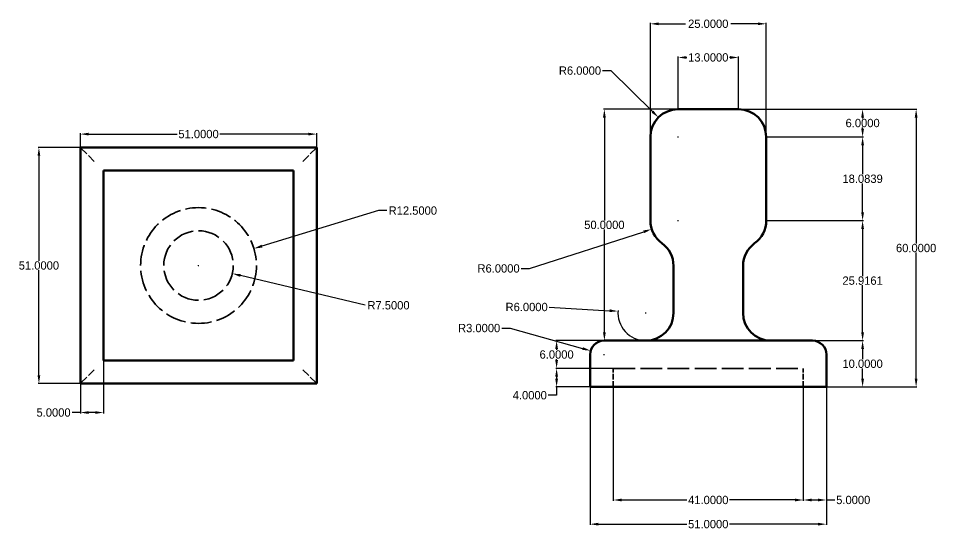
# Model space of a CAD drawing. Header units: millimetres. Extents: x 171 to 615, y 148 to 315.
# Drawn here: x 171.4 to 369.6, y 148.4 to 258.9 of the extents above; entities that cross this region are included whole.
import ezdxf

# ---------------------------------------------------------------- set-up
doc = ezdxf.new("R2010")
doc.units = ezdxf.units.MM
doc.linetypes.add('DASHED', pattern=[0.2067, 0.1654, -0.0413])
doc.layers.add('Hidden (ANSI)', color=7, linetype='DASHED', lineweight=35)
doc.layers.add('Visible (ANSI)', color=7, linetype='Continuous', lineweight=50)
doc.dimstyles.get("Standard").update_dxf_attribs({"dimtxt": 0.18, "dimasz": 0.18, "dimexe": 0.18, "dimexo": 0.0625, "dimgap": 0.09, "dimtad": 0, "dimtih": 1, "dimtoh": 1, "dimdec": 4, "dimzin": 0, "dimdsep": 46, "dimtxsty": 'Standard', "dimcen": 0.09, "dimadec": 0, "dimazin": 0, "dimtfac": 1, "dimtdec": 4, "dimtofl": 0, "dimtmove": 0, "dimatfit": 3, "dimfxl": 1, "dimtolj": 1, "dimtzin": 0, "dimarcsym": 0})

# ---------------------------------------------------------------- blocks, each defined once
blk = doc.blocks.new('*D6')
at = {"color": 0, "lineweight": -2, "transparency": 16777216}
for p, q in [((326.86, 239.26), (365.33, 239.26)), ((365.15, 237.46), (365.15, 210.25)), ((365.15, 181.06), (365.15, 208.27)), ((345.86, 179.26), (365.33, 179.26))]:
    blk.add_line(p, q, dxfattribs=at)
at = {"color": 0, "transparency": 16777216}
for points in [[(364.85, 237.46), (365.45, 237.46), (365.15, 239.26)], [(364.85, 181.06), (365.45, 181.06), (365.15, 179.26)]]:
    blk.add_solid(points, dxfattribs=at)
at = {"layer": 'Defpoints', "color": 0, "transparency": 16777216}
for p in [(326.79, 239.26), (345.79, 179.26), (365.15, 179.26)]:
    blk.add_point(p, dxfattribs=at)
at = {"color": 0, "transparency": 16777216, "insert": (365.15, 209.26), "char_height": 1.8, "attachment_point": 5}
blk.add_mtext('\\A1;60.0000', dxfattribs=at)
blk = doc.blocks.new('*D7')
at = {"color": 0, "lineweight": -2, "transparency": 16777216}
for p, q in [((294.79, 179.2), (294.79, 149.44)), ((345.79, 179.2), (345.79, 149.44)), ((296.59, 149.62), (315.7, 149.62)), ((343.99, 149.62), (324.88, 149.62))]:
    blk.add_line(p, q, dxfattribs=at)
at = {"color": 0, "transparency": 16777216}
for points in [[(296.59, 149.92), (296.59, 149.32), (294.79, 149.62)], [(343.99, 149.92), (343.99, 149.32), (345.79, 149.62)]]:
    blk.add_solid(points, dxfattribs=at)
at = {"layer": 'Defpoints', "color": 0, "transparency": 16777216}
for p in [(294.79, 179.26), (345.79, 179.26), (345.79, 149.62)]:
    blk.add_point(p, dxfattribs=at)
at = {"color": 0, "transparency": 16777216, "insert": (320.29, 149.62), "char_height": 1.8, "attachment_point": 5}
blk.add_mtext('\\A1;51.0000', dxfattribs=at)
blk = doc.blocks.new('*D8')
at = {"color": 0, "lineweight": -2, "transparency": 16777216}
for p, q in [((299.79, 179.2), (299.79, 154.66)), ((340.79, 179.2), (340.79, 154.66)), ((301.59, 154.84), (315.7, 154.84)), ((338.99, 154.84), (324.88, 154.84))]:
    blk.add_line(p, q, dxfattribs=at)
at = {"color": 0, "transparency": 16777216}
for points in [[(301.59, 155.14), (301.59, 154.54), (299.79, 154.84)], [(338.99, 155.14), (338.99, 154.54), (340.79, 154.84)]]:
    blk.add_solid(points, dxfattribs=at)
at = {"layer": 'Defpoints', "color": 0, "transparency": 16777216}
for p in [(299.79, 179.26), (340.79, 179.26), (340.79, 154.84)]:
    blk.add_point(p, dxfattribs=at)
at = {"color": 0, "transparency": 16777216, "insert": (320.29, 154.84), "char_height": 1.8, "attachment_point": 5}
blk.add_mtext('\\A1;41.0000', dxfattribs=at)
blk = doc.blocks.new('*D9')
at = {"color": 0, "lineweight": -2, "transparency": 16777216}
for p, q in [((340.79, 179.2), (340.79, 154.66)), ((345.79, 179.2), (345.79, 154.66)), ((342.59, 154.84), (343.99, 154.84)), ((345.79, 154.84), (347.59, 154.84))]:
    blk.add_line(p, q, dxfattribs=at)
at = {"color": 0, "transparency": 16777216}
for points in [[(342.59, 155.14), (342.59, 154.54), (340.79, 154.84)], [(343.99, 155.14), (343.99, 154.54), (345.79, 154.84)]]:
    blk.add_solid(points, dxfattribs=at)
at = {"layer": 'Defpoints', "color": 0, "transparency": 16777216}
for p in [(340.79, 179.26), (345.79, 179.26), (345.79, 154.84)]:
    blk.add_point(p, dxfattribs=at)
at = {"color": 0, "transparency": 16777216, "insert": (351.58, 154.84), "char_height": 1.8, "attachment_point": 5}
blk.add_mtext('\\A1;5.0000', dxfattribs=at)
blk = doc.blocks.new('*D10')
at = {"color": 0, "lineweight": -2, "transparency": 16777216}
for p, q in [((342.86, 189.26), (353.78, 189.26)), ((353.6, 187.46), (353.6, 185.25)), ((353.6, 181.06), (353.6, 183.27)), ((345.86, 179.26), (353.78, 179.26))]:
    blk.add_line(p, q, dxfattribs=at)
at = {"color": 0, "transparency": 16777216}
for points in [[(353.3, 187.46), (353.9, 187.46), (353.6, 189.26)], [(353.3, 181.06), (353.9, 181.06), (353.6, 179.26)]]:
    blk.add_solid(points, dxfattribs=at)
at = {"layer": 'Defpoints', "color": 0, "transparency": 16777216}
for p in [(342.79, 189.26), (345.79, 179.26), (353.6, 179.26)]:
    blk.add_point(p, dxfattribs=at)
at = {"color": 0, "transparency": 16777216, "insert": (353.6, 184.26), "char_height": 1.8, "attachment_point": 5}
blk.add_mtext('\\A1;10.0000', dxfattribs=at)
blk = doc.blocks.new('*D11')
at = {"color": 0, "lineweight": -2, "transparency": 16777216}
for p, q in [((332.86, 215.18), (353.78, 215.18)), ((353.6, 213.38), (353.6, 203.21)), ((353.6, 191.06), (353.6, 201.23)), ((342.86, 189.26), (353.78, 189.26))]:
    blk.add_line(p, q, dxfattribs=at)
at = {"color": 0, "transparency": 16777216}
for points in [[(353.3, 213.38), (353.9, 213.38), (353.6, 215.18)], [(353.3, 191.06), (353.9, 191.06), (353.6, 189.26)]]:
    blk.add_solid(points, dxfattribs=at)
at = {"layer": 'Defpoints', "color": 0, "transparency": 16777216}
for p in [(332.79, 215.18), (353.6, 215.18), (342.79, 189.26)]:
    blk.add_point(p, dxfattribs=at)
at = {"color": 0, "transparency": 16777216, "insert": (353.6, 202.22), "char_height": 1.8, "attachment_point": 5}
blk.add_mtext('\\A1;25.9161', dxfattribs=at)
blk = doc.blocks.new('*D12')
at = {"color": 0, "lineweight": -2, "transparency": 16777216}
for p, q in [((332.86, 233.26), (353.78, 233.26)), ((353.6, 231.46), (353.6, 225.21)), ((353.6, 216.98), (353.6, 223.23)), ((332.86, 215.18), (353.78, 215.18))]:
    blk.add_line(p, q, dxfattribs=at)
at = {"color": 0, "transparency": 16777216}
for points in [[(353.3, 231.46), (353.9, 231.46), (353.6, 233.26)], [(353.3, 216.98), (353.9, 216.98), (353.6, 215.18)]]:
    blk.add_solid(points, dxfattribs=at)
at = {"layer": 'Defpoints', "color": 0, "transparency": 16777216}
for p in [(332.79, 233.26), (353.6, 233.26), (332.79, 215.18)]:
    blk.add_point(p, dxfattribs=at)
at = {"color": 0, "transparency": 16777216, "insert": (353.6, 224.22), "char_height": 1.8, "attachment_point": 5}
blk.add_mtext('\\A1;18.0839', dxfattribs=at)
blk = doc.blocks.new('*D13')
at = {"color": 0, "lineweight": -2, "transparency": 16777216}
for p, q in [((326.86, 239.26), (353.78, 239.26)), ((353.6, 237.46), (353.6, 237.25)), ((353.6, 235.06), (353.6, 235.27)), ((332.86, 233.26), (353.78, 233.26))]:
    blk.add_line(p, q, dxfattribs=at)
at = {"color": 0, "transparency": 16777216}
for points in [[(353.3, 237.46), (353.9, 237.46), (353.6, 239.26)], [(353.3, 235.06), (353.9, 235.06), (353.6, 233.26)]]:
    blk.add_solid(points, dxfattribs=at)
at = {"layer": 'Defpoints', "color": 0, "transparency": 16777216}
for p in [(326.79, 239.26), (353.6, 239.26), (332.79, 233.26)]:
    blk.add_point(p, dxfattribs=at)
at = {"color": 0, "transparency": 16777216, "insert": (353.6, 236.26), "char_height": 1.8, "attachment_point": 5}
blk.add_mtext('\\A1;6.0000', dxfattribs=at)
blk = doc.blocks.new('*D14')
at = {"color": 0, "lineweight": -2, "transparency": 16777216}
for p, q in [((313.73, 239.26), (297.69, 239.26)), ((297.87, 237.46), (297.87, 215.25)), ((297.87, 191.06), (297.87, 213.27)), ((306.73, 189.26), (297.69, 189.26))]:
    blk.add_line(p, q, dxfattribs=at)
at = {"color": 0, "transparency": 16777216}
for points in [[(297.57, 237.46), (298.17, 237.46), (297.87, 239.26)], [(297.57, 191.06), (298.17, 191.06), (297.87, 189.26)]]:
    blk.add_solid(points, dxfattribs=at)
at = {"layer": 'Defpoints', "color": 0, "transparency": 16777216}
for p in [(297.87, 239.26), (313.79, 239.26), (306.79, 189.26)]:
    blk.add_point(p, dxfattribs=at)
at = {"color": 0, "transparency": 16777216, "insert": (297.87, 214.26), "char_height": 1.8, "attachment_point": 5}
blk.add_mtext('\\A1;50.0000', dxfattribs=at)
blk = doc.blocks.new('*D17')
at = {"color": 0, "lineweight": -2, "transparency": 16777216}
for p, q in [((299.73, 183.26), (287.38, 183.26)), ((287.56, 181.46), (287.56, 181.06)), ((299.73, 179.26), (287.38, 179.26)), ((287.56, 179.26), (287.56, 177.46)), ((287.56, 177.46), (285.76, 177.46))]:
    blk.add_line(p, q, dxfattribs=at)
at = {"color": 0, "transparency": 16777216}
for points in [[(287.26, 181.46), (287.86, 181.46), (287.56, 183.26)], [(287.26, 181.06), (287.86, 181.06), (287.56, 179.26)]]:
    blk.add_solid(points, dxfattribs=at)
at = {"layer": 'Defpoints', "color": 0, "transparency": 16777216}
for p in [(299.79, 183.26), (287.56, 179.26), (299.79, 179.26)]:
    blk.add_point(p, dxfattribs=at)
at = {"color": 0, "transparency": 16777216, "insert": (281.77, 177.46), "char_height": 1.8, "attachment_point": 5}
blk.add_mtext('\\A1;4.0000', dxfattribs=at)
blk = doc.blocks.new('*D18')
at = {"color": 0, "lineweight": -2, "transparency": 16777216}
for p, q in [((299.73, 189.26), (287.38, 189.26)), ((287.56, 187.46), (287.56, 187.25)), ((287.56, 185.06), (287.56, 185.27)), ((299.73, 183.26), (287.38, 183.26))]:
    blk.add_line(p, q, dxfattribs=at)
at = {"color": 0, "transparency": 16777216}
for points in [[(287.26, 187.46), (287.86, 187.46), (287.56, 189.26)], [(287.26, 185.06), (287.86, 185.06), (287.56, 183.26)]]:
    blk.add_solid(points, dxfattribs=at)
at = {"layer": 'Defpoints', "color": 0, "transparency": 16777216}
for p in [(287.56, 189.26), (299.79, 189.26), (299.79, 183.26)]:
    blk.add_point(p, dxfattribs=at)
at = {"color": 0, "transparency": 16777216, "insert": (287.56, 186.26), "char_height": 1.8, "attachment_point": 5}
blk.add_mtext('\\A1;6.0000', dxfattribs=at)
blk = doc.blocks.new('*D19')
at = {"color": 0, "lineweight": -2, "transparency": 16777216}
for p, q in [((297.49, 247.59), (299.29, 247.59)), ((299.29, 247.59), (308.25, 238.74)), ((313.7, 233.26), (313.88, 233.26)), ((313.79, 233.17), (313.79, 233.35))]:
    blk.add_line(p, q, dxfattribs=at)
at = {"color": 0, "transparency": 16777216}
blk.add_solid([(308.46, 238.96), (308.03, 238.53), (309.53, 237.48)], dxfattribs=at)
at = {"layer": 'Defpoints', "color": 0, "transparency": 16777216}
for p in [(309.53, 237.48), (313.79, 233.26)]:
    blk.add_point(p, dxfattribs=at)
at = {"color": 0, "transparency": 16777216, "insert": (292.6, 247.59), "char_height": 1.8, "attachment_point": 5}
blk.add_mtext('\\A1;R6.0000', dxfattribs=at)
blk = doc.blocks.new('*D20')
at = {"color": 0, "lineweight": -2, "transparency": 16777216}
for p, q in [((313.7, 215.18), (313.88, 215.18)), ((313.79, 215.09), (313.79, 215.27)), ((281.72, 204.85), (306.37, 212.79)), ((279.92, 204.85), (281.72, 204.85))]:
    blk.add_line(p, q, dxfattribs=at)
at = {"color": 0, "transparency": 16777216}
blk.add_solid([(306.28, 213.07), (306.46, 212.5), (308.08, 213.34)], dxfattribs=at)
at = {"layer": 'Defpoints', "color": 0, "transparency": 16777216}
for p in [(313.79, 215.18), (308.08, 213.34)]:
    blk.add_point(p, dxfattribs=at)
at = {"color": 0, "transparency": 16777216, "insert": (275.03, 204.85), "char_height": 1.8, "attachment_point": 5}
blk.add_mtext('\\A1;R6.0000', dxfattribs=at)
blk = doc.blocks.new('*D21')
at = {"color": 0, "lineweight": -2, "transparency": 16777216}
for p, q in [((285.98, 196.52), (299.01, 195.73)), ((306.7, 195.26), (306.88, 195.26)), ((306.79, 195.17), (306.79, 195.35))]:
    blk.add_line(p, q, dxfattribs=at)
blk.add_arc((306.79, 195.26), 6, 174.8326, 269.4032, dxfattribs=at)
at = {"color": 0, "transparency": 16777216}
blk.add_solid([(299.03, 196.03), (298.99, 195.43), (300.8, 195.62)], dxfattribs=at)
at = {"layer": 'Defpoints', "color": 0, "transparency": 16777216}
for p in [(300.8, 195.62), (306.79, 195.26)]:
    blk.add_point(p, dxfattribs=at)
at = {"color": 0, "transparency": 16777216, "insert": (281.09, 196.52), "char_height": 1.8, "attachment_point": 5}
blk.add_mtext('\\A1;R6.0000', dxfattribs=at)
blk = doc.blocks.new('*D22')
at = {"color": 0, "lineweight": -2, "transparency": 16777216}
for p, q in [((307.79, 233.32), (307.79, 257.88)), ((309.59, 257.7), (315.4, 257.7)), ((330.99, 257.7), (325.18, 257.7)), ((332.79, 233.32), (332.79, 257.88))]:
    blk.add_line(p, q, dxfattribs=at)
at = {"color": 0, "transparency": 16777216}
for points in [[(309.59, 258), (309.59, 257.4), (307.79, 257.7)], [(330.99, 258), (330.99, 257.4), (332.79, 257.7)]]:
    blk.add_solid(points, dxfattribs=at)
at = {"layer": 'Defpoints', "color": 0, "transparency": 16777216}
for p in [(332.79, 257.7), (307.79, 233.26), (332.79, 233.26)]:
    blk.add_point(p, dxfattribs=at)
at = {"color": 0, "transparency": 16777216, "insert": (320.29, 257.7), "char_height": 1.8, "attachment_point": 5}
blk.add_mtext('\\A1;25.0000', dxfattribs=at)
blk = doc.blocks.new('*D23')
at = {"color": 0, "lineweight": -2, "transparency": 16777216}
for p, q in [((313.79, 239.32), (313.79, 250.61)), ((315.59, 250.43), (315.7, 250.43)), ((324.99, 250.43), (324.88, 250.43)), ((326.79, 239.32), (326.79, 250.61))]:
    blk.add_line(p, q, dxfattribs=at)
at = {"color": 0, "transparency": 16777216}
for points in [[(315.59, 250.73), (315.59, 250.13), (313.79, 250.43)], [(324.99, 250.73), (324.99, 250.13), (326.79, 250.43)]]:
    blk.add_solid(points, dxfattribs=at)
at = {"layer": 'Defpoints', "color": 0, "transparency": 16777216}
for p in [(326.79, 250.43), (313.79, 239.26), (326.79, 239.26)]:
    blk.add_point(p, dxfattribs=at)
at = {"color": 0, "transparency": 16777216, "insert": (320.29, 250.43), "char_height": 1.8, "attachment_point": 5}
blk.add_mtext('\\A1;13.0000', dxfattribs=at)
blk = doc.blocks.new('*D24')
at = {"color": 0, "lineweight": -2, "transparency": 16777216}
for p, q in [((249.09, 217.35), (223.96, 209.67)), ((250.89, 217.35), (249.09, 217.35)), ((210.19, 205.49), (210.37, 205.49)), ((210.28, 205.4), (210.28, 205.58))]:
    blk.add_line(p, q, dxfattribs=at)
at = {"color": 0, "transparency": 16777216}
blk.add_solid([(223.87, 209.96), (224.04, 209.38), (222.23, 209.14)], dxfattribs=at)
at = {"layer": 'Defpoints', "color": 0, "transparency": 16777216}
for p in [(222.23, 209.14), (210.28, 205.49)]:
    blk.add_point(p, dxfattribs=at)
at = {"color": 0, "transparency": 16777216, "insert": (256.53, 217.35), "char_height": 1.8, "attachment_point": 5}
blk.add_mtext('\\A1;R12.5000', dxfattribs=at)
blk = doc.blocks.new('*D25')
at = {"color": 0, "lineweight": -2, "transparency": 16777216}
for p, q in [((210.19, 205.49), (210.37, 205.49)), ((210.28, 205.4), (210.28, 205.58)), ((246.24, 196.89), (219.32, 203.33))]:
    blk.add_line(p, q, dxfattribs=at)
at = {"color": 0, "transparency": 16777216}
blk.add_solid([(219.39, 203.62), (219.25, 203.04), (217.57, 203.75)], dxfattribs=at)
at = {"layer": 'Defpoints', "color": 0, "transparency": 16777216}
for p in [(210.28, 205.49), (217.57, 203.75)]:
    blk.add_point(p, dxfattribs=at)
at = {"color": 0, "transparency": 16777216, "insert": (251.28, 196.89), "char_height": 1.8, "attachment_point": 5}
blk.add_mtext('\\A1;R7.5000', dxfattribs=at)
blk = doc.blocks.new('*D26')
at = {"color": 0, "lineweight": -2, "transparency": 16777216}
for p, q in [((184.78, 231.05), (184.78, 234.06)), ((186.58, 233.88), (205.69, 233.88)), ((233.98, 233.88), (214.87, 233.88)), ((235.78, 231.05), (235.78, 234.06))]:
    blk.add_line(p, q, dxfattribs=at)
at = {"color": 0, "transparency": 16777216}
for points in [[(186.58, 234.18), (186.58, 233.58), (184.78, 233.88)], [(233.98, 234.18), (233.98, 233.58), (235.78, 233.88)]]:
    blk.add_solid(points, dxfattribs=at)
at = {"layer": 'Defpoints', "color": 0, "transparency": 16777216}
for p in [(184.78, 233.88), (184.78, 230.99), (235.78, 230.99)]:
    blk.add_point(p, dxfattribs=at)
at = {"color": 0, "transparency": 16777216, "insert": (210.28, 233.88), "char_height": 1.8, "attachment_point": 5}
blk.add_mtext('\\A1;51.0000', dxfattribs=at)
blk = doc.blocks.new('*D27')
at = {"color": 0, "lineweight": -2, "transparency": 16777216}
for p, q in [((184.72, 230.99), (175.65, 230.99)), ((175.83, 229.19), (175.83, 206.48)), ((175.83, 181.79), (175.83, 204.5)), ((184.72, 179.99), (175.65, 179.99))]:
    blk.add_line(p, q, dxfattribs=at)
at = {"color": 0, "transparency": 16777216}
for points in [[(175.53, 229.19), (176.13, 229.19), (175.83, 230.99)], [(175.53, 181.79), (176.13, 181.79), (175.83, 179.99)]]:
    blk.add_solid(points, dxfattribs=at)
at = {"layer": 'Defpoints', "color": 0, "transparency": 16777216}
for p in [(184.78, 230.99), (175.83, 179.99), (184.78, 179.99)]:
    blk.add_point(p, dxfattribs=at)
at = {"color": 0, "transparency": 16777216, "insert": (175.83, 205.49), "char_height": 1.8, "attachment_point": 5}
blk.add_mtext('\\A1;51.0000', dxfattribs=at)
blk = doc.blocks.new('*D28')
at = {"color": 0, "lineweight": -2, "transparency": 16777216}
for p, q in [((184.78, 205.43), (184.78, 173.55)), ((189.78, 205.43), (189.78, 173.55)), ((184.78, 173.73), (182.98, 173.73)), ((187.98, 173.73), (186.58, 173.73))]:
    blk.add_line(p, q, dxfattribs=at)
at = {"color": 0, "transparency": 16777216}
for points in [[(186.58, 174.03), (186.58, 173.43), (184.78, 173.73)], [(187.98, 174.03), (187.98, 173.43), (189.78, 173.73)]]:
    blk.add_solid(points, dxfattribs=at)
at = {"layer": 'Defpoints', "color": 0, "transparency": 16777216}
for p in [(184.78, 205.49), (189.78, 205.49), (184.78, 173.73)]:
    blk.add_point(p, dxfattribs=at)
at = {"color": 0, "transparency": 16777216, "insert": (178.99, 173.73), "char_height": 1.8, "attachment_point": 5}
blk.add_mtext('\\A1;5.0000', dxfattribs=at)
blk = doc.blocks.new('*D29')
at = {"color": 0, "lineweight": -2, "transparency": 16777216}
for p, q in [((275.73, 191.97), (277.53, 191.97)), ((277.53, 191.97), (293.17, 187.56)), ((297.79, 186.17), (297.79, 186.35)), ((297.7, 186.26), (297.88, 186.26))]:
    blk.add_line(p, q, dxfattribs=at)
at = {"color": 0, "transparency": 16777216}
blk.add_solid([(293.26, 187.85), (293.09, 187.27), (294.91, 187.08)], dxfattribs=at)
at = {"layer": 'Defpoints', "color": 0, "transparency": 16777216}
for p in [(294.91, 187.08), (297.79, 186.26)]:
    blk.add_point(p, dxfattribs=at)
at = {"color": 0, "transparency": 16777216, "insert": (270.84, 191.97), "char_height": 1.8, "attachment_point": 5}
blk.add_mtext('\\A1;R3.0000', dxfattribs=at)

msp = doc.modelspace()

# ---------------------------------------------------------------- linework, layer by layer
at = {"layer": 'Hidden (ANSI)', "ltscale": 10.914376}
for p, q in [((187.77983, 227.9903), (184.77983, 230.9903)), ((232.77983, 227.9903), (235.77983, 230.9903)), ((187.77983, 182.9903), (184.77983, 179.9903)), ((232.77983, 182.9903), (235.77983, 179.9903))]:
    msp.add_line(p, q, dxfattribs=at)
at = {"layer": 'Hidden (ANSI)', "ltscale": 7.618686}
for p, q in [((299.794, 179.26136), (299.794, 183.26136)), ((340.794, 179.26136), (340.794, 183.26136))]:
    msp.add_line(p, q, dxfattribs=at)
at = {"layer": 'Hidden (ANSI)', "ltscale": 28.336443}
msp.add_line((299.794, 183.26136), (340.794, 183.26136), dxfattribs=at)
at = {"layer": 'Hidden (ANSI)', "ltscale": 27.14072}
msp.add_circle((210.27983, 205.4903), 12.5, dxfattribs=at)
at = {"layer": 'Hidden (ANSI)', "ltscale": 28.497757}
msp.add_circle((210.27983, 205.4903), 7.5, dxfattribs=at)
at = {"layer": 'Visible (ANSI)'}
for p, q in [((313.794, 239.26136), (326.794, 239.26136)), ((307.794, 233.26136), (307.794, 215.17744)), ((332.794, 233.26136), (332.794, 215.17744)), ((184.77983, 230.9903), (184.77983, 179.9903)), ((235.77983, 230.9903), (184.77983, 230.9903)), ((235.77983, 179.9903), (235.77983, 230.9903)), ((189.77983, 184.9903), (189.77983, 225.9903)), ((189.77983, 225.9903), (230.77983, 225.9903)), ((230.77983, 225.9903), (230.77983, 184.9903)), ((312.794, 195.26136), (312.794, 205.43065)), ((327.794, 195.26136), (327.794, 205.43065)), ((342.794, 189.26136), (297.794, 189.26136)), ((230.77983, 184.9903), (189.77983, 184.9903)), ((294.794, 179.26136), (294.794, 186.26136)), ((345.794, 179.26136), (345.794, 186.26136)), ((184.77983, 179.9903), (235.77983, 179.9903)), ((345.794, 179.26136), (294.794, 179.26136))]:
    msp.add_line(p, q, dxfattribs=at)
for centre, radius, start, end in [((313.794, 233.26136), 6, 90, 180), ((326.794, 233.26136), 6, 0, 90), ((313.794, 215.17744), 6, 180, 234.3146653), ((326.794, 215.17744), 6, 305.6853347, 0), ((306.794, 205.43065), 6, 0, 54.3146653), ((333.794, 205.43065), 6, 125.6853347, 180), ((306.794, 195.26136), 6, 270, 0), ((333.794, 195.26136), 6, 180, 270), ((297.794, 186.26136), 3, 90, 180), ((342.794, 186.26136), 3, 0, 90)]:
    msp.add_arc(centre, radius, start, end, dxfattribs=at)

# ---------------------------------------------------------------- dimensions: what is measured, and where the dimension line sits
for base, p1, p2, picture, middle in [((332.794, 257.70092), (307.794, 233.26136), (332.794, 233.26136), '*D22', (320.294, 257.70092)), ((326.794, 250.42964), (313.794, 239.26136), (326.794, 239.26136), '*D23', (320.294, 250.42964)), ((184.77983, 233.88046), (235.77983, 230.9903), (184.77983, 230.9903), '*D26', (210.27983, 233.88046)), ((184.77983, 173.73486), (189.77983, 205.4903), (184.77983, 205.4903), '*D28', (178.98983, 173.73486)), ((345.794, 149.61522), (294.794, 179.26136), (345.794, 179.26136), '*D7', (320.294, 149.61522)), ((340.794, 154.84092), (299.794, 179.26136), (340.794, 179.26136), '*D8', (320.294, 154.84092)), ((345.794, 154.84092), (340.794, 179.26136), (345.794, 179.26136), '*D9', (351.584, 154.84092))]:
    dim = msp.add_linear_dim(base=base, p1=p1, p2=p2, dimstyle='Standard', override={"dimtxt": 1.8, "dimasz": 1.8})
    dim.commit()
    dim.dimension.update_dxf_attribs({"geometry": picture, "text_midpoint": middle})
for center, mpoint, picture, middle in [((313.794, 233.26136), (309.52575, 237.47824), '*D19', (292.59871, 247.59206)), ((210.27983, 205.4903), (222.23382, 209.14437), '*D24', (256.52554, 217.35233)), ((313.794, 215.17744), (308.0827, 213.33867), '*D20', (275.02997, 204.85107)), ((210.27983, 205.4903), (217.57413, 203.74581), '*D25', (246.2369, 196.89085)), ((306.794, 195.26136), (300.80486, 195.62228), '*D21', (285.97906, 196.51569)), ((297.794, 186.26136), (294.90652, 187.0753), '*D29', (270.83697, 191.97432))]:
    dim = msp.add_radius_dim(center=center, mpoint=mpoint, dimstyle='Standard', override={"dimtxt": 1.8, "dimasz": 1.8})
    dim.commit()
    dim.dimension.update_dxf_attribs({"geometry": picture, "text_midpoint": middle, "dimtype": 164})
for base, p1, p2, picture, middle in [((297.8655, 239.26136), (306.794, 189.26136), (313.794, 239.26136), '*D14', (297.8655, 214.26136)), ((365.147, 179.26136), (326.794, 239.26136), (345.794, 179.26136), '*D6', (365.147, 209.26136)), ((353.60439, 239.26136), (332.794, 233.26136), (326.794, 239.26136), '*D13', (353.60439, 236.26136)), ((353.60439, 233.26136), (332.794, 215.17744), (332.794, 233.26136), '*D12', (353.60439, 224.2194)), ((175.82569, 179.9903), (184.77983, 230.9903), (184.77983, 179.9903), '*D27', (175.82569, 205.4903)), ((353.60439, 215.17744), (342.794, 189.26136), (332.794, 215.17744), '*D11', (353.60439, 202.2194)), ((287.55546, 189.26136), (299.794, 183.26136), (299.794, 189.26136), '*D18', (287.55546, 186.26136)), ((353.60439, 179.26136), (342.794, 189.26136), (345.794, 179.26136), '*D10', (353.60439, 184.26136)), ((287.55546, 179.26136), (299.794, 183.26136), (299.794, 179.26136), '*D17', (281.76546, 177.46136))]:
    dim = msp.add_linear_dim(base=base, p1=p1, p2=p2, angle=90, dimstyle='Standard', override={"dimtxt": 1.8, "dimasz": 1.8})
    dim.commit()
    dim.dimension.update_dxf_attribs({"geometry": picture, "text_midpoint": middle})

doc.saveas('drawing.dxf')
